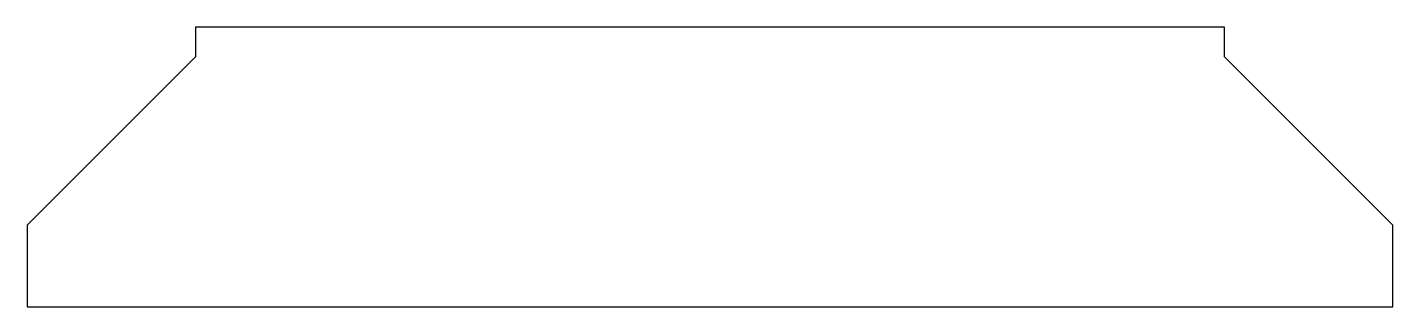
# Model space of a CAD drawing. Header units: millimetres. Extents: x -10.2 to 10.2, y -10.2 to -6.
import ezdxf

# ---------------------------------------------------------------- set-up
doc = ezdxf.new("R2010")
doc.units = ezdxf.units.MM

msp = doc.modelspace()

# ---------------------------------------------------------------- linework, layer by layer
for p, q in [((-7.65, -6), (-7.65, -6.438)), ((7.65, -6), (-7.65, -6)), ((7.65, -6.438), (7.65, -6)), ((-7.65, -6.438), (-10.15, -8.938)), ((10.15, -8.938), (7.65, -6.438)), ((-10.15, -8.938), (-10.15, -10.15)), ((10.15, -10.15), (10.15, -8.938)), ((-10.15, -10.15), (10.15, -10.15))]:
    msp.add_line(p, q)

doc.saveas('drawing.dxf')
